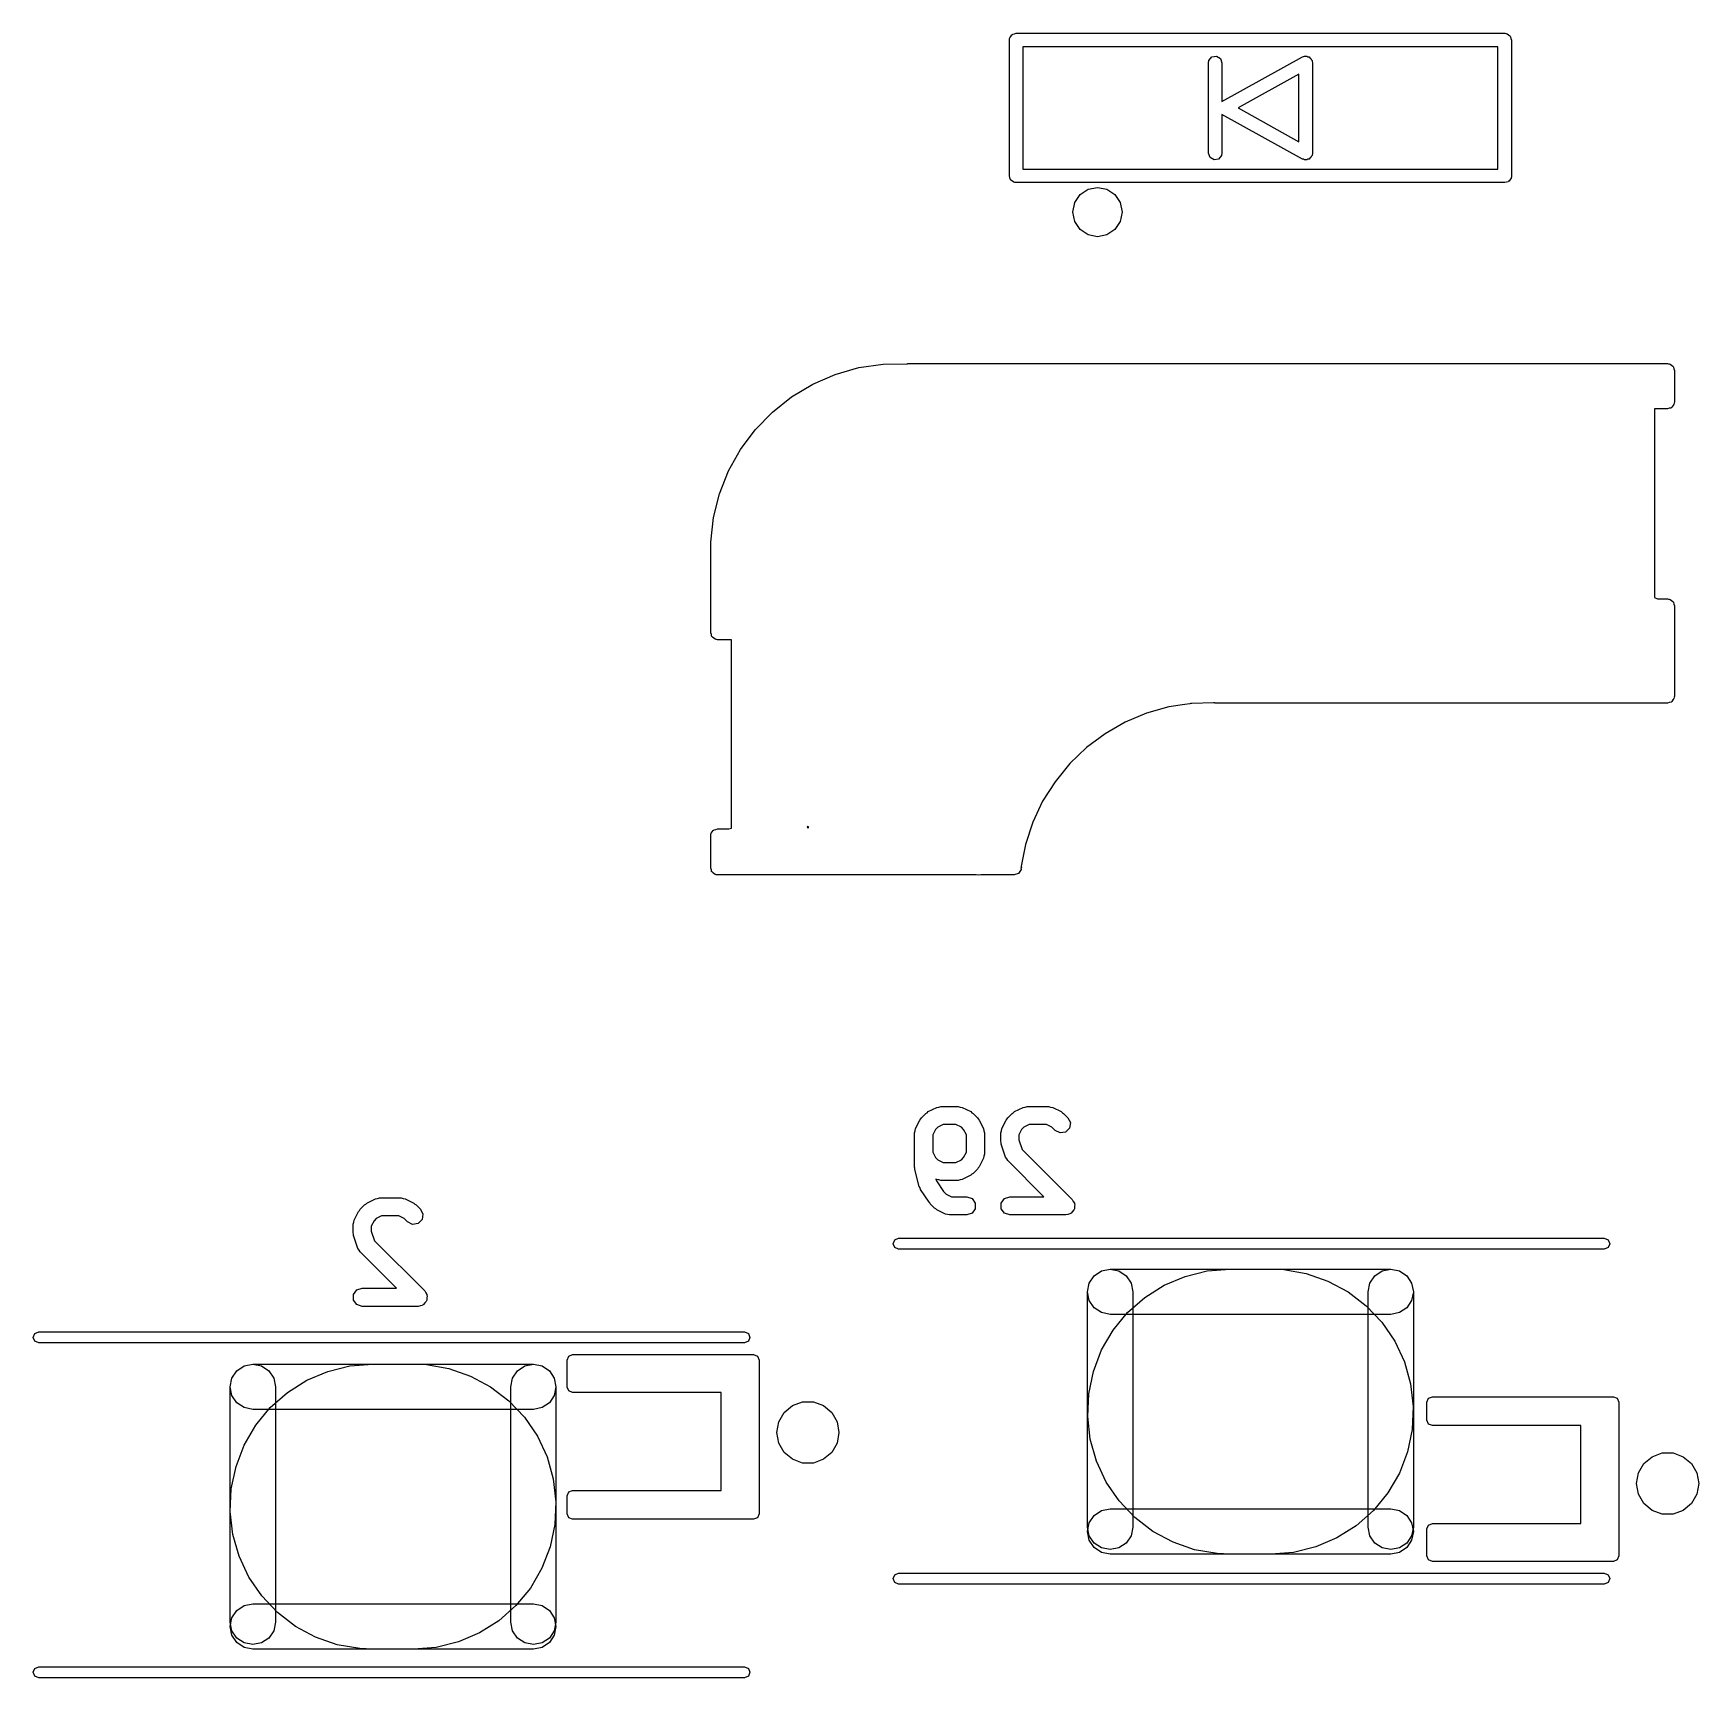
# Model space of a CAD drawing. Extents: x 62 to 223, y -188 to -37.
# Drawn here: x 123.55 to 141.95, y -113.81 to -95.64 of the extents above; entities that cross this region are included whole.
import ezdxf

# ---------------------------------------------------------------- set-up
doc = ezdxf.new("R2010")
doc.units = 0
doc.layers.add('BLACK', color=7, linetype='CONTINUOUS')

msp = doc.modelspace()

# ---------------------------------------------------------------- linework, layer by layer
at = {"layer": 'BLACK', "linetype": 'CONTINUOUS'}
for p, q in [((134.338, -95.7038), (134.34, -95.694)), ((134.34, -95.694), (134.352, -95.6791)), ((134.352, -95.6791), (134.362, -95.6622)), ((134.362, -95.6622), (134.368, -95.6599)), ((134.368, -95.6599), (134.373, -95.6547)), ((134.373, -95.6547), (134.392, -95.6514)), ((134.392, -95.6514), (134.41, -95.6447)), ((134.41, -95.6447), (139.81, -95.6447)), ((139.81, -95.6447), (139.82, -95.6464)), ((139.82, -95.6464), (139.823, -95.6458)), ((139.823, -95.6458), (139.826, -95.6475)), ((139.826, -95.6475), (139.836, -95.6492)), ((139.836, -95.6492), (139.851, -95.6617)), ((139.851, -95.6617), (139.867, -95.6715)), ((139.867, -95.6715), (139.87, -95.6778)), ((139.87, -95.6778), (139.875, -95.6822)), ((139.875, -95.6822), (139.878, -95.7014)), ((134.335, -95.7197), (134.337, -95.71)), ((134.335, -97.2197), (134.335, -95.7197)), ((134.336, -95.7067), (134.338, -95.7038)), ((134.337, -95.71), (134.336, -95.7067)), ((134.485, -95.7947), (134.485, -97.1447)), ((139.735, -95.7947), (134.485, -95.7947)), ((139.735, -97.1447), (139.735, -95.7947)), ((139.878, -95.7014), (139.885, -95.7197)), ((139.885, -95.7197), (139.885, -97.2197)), ((136.535, -95.9697), (136.54, -95.944)), ((136.535, -96.9697), (136.535, -95.9697)), ((136.54, -95.944), (136.572, -95.9047)), ((136.572, -95.9047), (136.623, -95.8958)), ((136.623, -95.8958), (136.667, -95.9215)), ((136.667, -95.9215), (136.685, -95.9697)), ((136.685, -96.3978), (137.574, -95.9041)), ((136.685, -95.9697), (136.685, -96.3978)), ((137.574, -95.9041), (137.598, -95.8956)), ((137.598, -95.8956), (137.611, -95.898)), ((137.611, -95.898), (137.623, -95.8958)), ((137.623, -95.8958), (137.635, -95.9028)), ((137.635, -95.9028), (137.649, -95.9054)), ((137.649, -95.9054), (137.657, -95.9152)), ((137.657, -95.9152), (137.667, -95.9215)), ((137.667, -95.9215), (137.672, -95.9345)), ((137.672, -95.9345), (137.681, -95.9452)), ((137.681, -95.9452), (137.681, -95.9578)), ((137.681, -95.9578), (137.685, -95.9697)), ((137.685, -95.9697), (137.685, -96.9697)), ((137.535, -96.0972), (136.864, -96.4697)), ((137.535, -96.8422), (137.535, -96.0972)), ((137.574, -97.0353), (136.685, -96.5416)), ((136.685, -96.5416), (136.685, -96.9697)), ((136.864, -96.4697), (137.535, -96.8422)), ((136.553, -97.0179), (136.535, -96.9697)), ((136.685, -96.9697), (136.68, -96.9954)), ((137.685, -96.9697), (137.68, -96.9954)), ((134.485, -97.1447), (139.735, -97.1447)), ((136.597, -97.0436), (136.553, -97.0179)), ((136.648, -97.0347), (136.597, -97.0436)), ((136.68, -96.9954), (136.648, -97.0347)), ((137.586, -97.0372), (137.574, -97.0353)), ((137.597, -97.0436), (137.586, -97.0372)), ((137.611, -97.0412), (137.597, -97.0436)), ((137.624, -97.0433), (137.611, -97.0412)), ((137.635, -97.0368), (137.624, -97.0433)), ((137.648, -97.0347), (137.635, -97.0368)), ((137.656, -97.0241), (137.648, -97.0347)), ((137.668, -97.017), (137.656, -97.0241)), ((137.672, -97.005), (137.668, -97.017)), ((137.68, -96.9954), (137.672, -97.005)), ((134.342, -97.238), (134.335, -97.2197)), ((134.345, -97.2572), (134.342, -97.238)), ((134.35, -97.2615), (134.345, -97.2572)), ((134.353, -97.2679), (134.35, -97.2615)), ((134.369, -97.2777), (134.353, -97.2679)), ((134.384, -97.2902), (134.369, -97.2777)), ((134.394, -97.2919), (134.384, -97.2902)), ((134.397, -97.2936), (134.394, -97.2919)), ((134.4, -97.293), (134.397, -97.2936)), ((134.41, -97.2947), (134.4, -97.293)), ((139.81, -97.2947), (134.41, -97.2947)), ((135.206, -97.3683), (135.31, -97.3476)), ((135.31, -97.3476), (135.414, -97.3683)), ((139.828, -97.288), (139.81, -97.2947)), ((139.847, -97.2847), (139.828, -97.288)), ((139.852, -97.2795), (139.847, -97.2847)), ((139.858, -97.2772), (139.852, -97.2795)), ((139.868, -97.2603), (139.858, -97.2772)), ((139.88, -97.2454), (139.868, -97.2603)), ((139.882, -97.2356), (139.88, -97.2454)), ((139.884, -97.2327), (139.882, -97.2356)), ((139.885, -97.2197), (139.883, -97.2294)), ((139.883, -97.2294), (139.884, -97.2327)), ((135.038, -97.6197), (135.059, -97.5156)), ((135.059, -97.5156), (135.118, -97.4273)), ((135.118, -97.4273), (135.206, -97.3683)), ((135.414, -97.3683), (135.502, -97.4273)), ((135.502, -97.4273), (135.561, -97.5156)), ((135.561, -97.5156), (135.582, -97.6197)), ((135.059, -97.7238), (135.038, -97.6197)), ((135.118, -97.8121), (135.059, -97.7238)), ((135.561, -97.7238), (135.502, -97.8121)), ((135.582, -97.6197), (135.561, -97.7238)), ((135.206, -97.8711), (135.118, -97.8121)), ((135.31, -97.8918), (135.206, -97.8711)), ((135.414, -97.8711), (135.31, -97.8918)), ((135.502, -97.8121), (135.414, -97.8711)), ((132.412, -99.4133), (132.673, -99.3389)), ((132.673, -99.3389), (132.942, -99.2993)), ((132.942, -99.2993), (133.21, -99.2952)), ((133.21, -99.2952), (133.21, -99.295)), ((133.21, -99.295), (141.61, -99.295)), ((141.61, -99.295), (141.62, -99.2967)), ((141.62, -99.2967), (141.623, -99.2961)), ((141.623, -99.2961), (141.626, -99.2978)), ((141.626, -99.2978), (141.636, -99.2995)), ((141.636, -99.2995), (141.651, -99.312)), ((141.651, -99.312), (141.667, -99.3218)), ((141.667, -99.3218), (141.67, -99.3281)), ((141.67, -99.3281), (141.675, -99.3325)), ((141.675, -99.3325), (141.678, -99.3517)), ((141.678, -99.3517), (141.685, -99.37)), ((141.685, -99.37), (141.685, -99.72)), ((131.929, -99.6607), (132.162, -99.5212)), ((132.162, -99.5212), (132.412, -99.4133)), ((131.716, -99.8295), (131.929, -99.6607)), ((141.68, -99.7457), (141.668, -99.7606)), ((141.682, -99.7359), (141.68, -99.7457)), ((141.684, -99.733), (141.682, -99.7359)), ((141.685, -99.72), (141.683, -99.7297)), ((141.683, -99.7297), (141.684, -99.733)), ((131.527, -100.025), (131.716, -99.8295)), ((141.61, -99.795), (141.465, -99.795)), ((141.465, -99.795), (141.465, -101.88)), ((141.628, -99.7883), (141.61, -99.795)), ((141.647, -99.785), (141.628, -99.7883)), ((141.652, -99.7798), (141.647, -99.785)), ((141.658, -99.7775), (141.652, -99.7798)), ((141.668, -99.7606), (141.658, -99.7775)), ((131.365, -100.243), (131.527, -100.025)), ((131.233, -100.48), (131.365, -100.243)), ((131.133, -100.733), (131.233, -100.48)), ((131.066, -100.996), (131.133, -100.733)), ((131.035, -101.266), (131.066, -100.996)), ((131.035, -101.268), (131.035, -101.266)), ((131.035, -101.27), (131.035, -101.268)), ((131.035, -102.27), (131.035, -101.27)), ((141.465, -101.88), (141.496, -101.895)), ((141.496, -101.895), (141.61, -101.895)), ((141.61, -101.895), (141.62, -101.897)), ((141.62, -101.897), (141.623, -101.896)), ((141.623, -101.896), (141.626, -101.898)), ((141.626, -101.898), (141.636, -101.9)), ((141.636, -101.9), (141.651, -101.912)), ((141.651, -101.912), (141.667, -101.922)), ((141.667, -101.922), (141.67, -101.928)), ((141.67, -101.928), (141.675, -101.932)), ((141.675, -101.932), (141.678, -101.952)), ((141.678, -101.952), (141.685, -101.97)), ((141.685, -101.97), (141.685, -102.97)), ((131.042, -102.288), (131.035, -102.27)), ((131.045, -102.307), (131.042, -102.288)), ((131.05, -102.312), (131.045, -102.307)), ((131.053, -102.318), (131.05, -102.312)), ((131.069, -102.328), (131.053, -102.318)), ((131.084, -102.34), (131.069, -102.328)), ((131.094, -102.342), (131.084, -102.34)), ((131.097, -102.344), (131.094, -102.342)), ((131.1, -102.343), (131.097, -102.344)), ((131.11, -102.345), (131.1, -102.343)), ((131.265, -102.345), (131.11, -102.345)), ((131.265, -104.429), (131.265, -102.345)), ((136.273, -103.061), (136.098, -103.088)), ((136.33, -103.055), (136.273, -103.061)), ((136.342, -103.05), (136.33, -103.055)), ((136.352, -103.049), (136.342, -103.05)), ((136.59, -103.042), (136.352, -103.049)), ((136.606, -103.044), (136.59, -103.042)), ((136.608, -103.045), (136.606, -103.044)), ((136.609, -103.045), (136.608, -103.045)), ((136.61, -103.045), (136.609, -103.045)), ((141.61, -103.045), (136.61, -103.045)), ((141.628, -103.038), (141.61, -103.045)), ((141.647, -103.035), (141.628, -103.038)), ((141.652, -103.03), (141.647, -103.035)), ((141.658, -103.027), (141.652, -103.03)), ((141.668, -103.011), (141.658, -103.027)), ((141.68, -102.996), (141.668, -103.011)), ((141.682, -102.986), (141.68, -102.996)), ((141.684, -102.983), (141.682, -102.986)), ((141.685, -102.97), (141.683, -102.98)), ((141.683, -102.98), (141.684, -102.983)), ((135.851, -103.158), (135.615, -103.257)), ((136.098, -103.088), (135.851, -103.158)), ((135.393, -103.385), (135.187, -103.538)), ((135.615, -103.257), (135.393, -103.385)), ((135.187, -103.538), (135.002, -103.715)), ((135.002, -103.715), (134.84, -103.914)), ((134.84, -103.914), (134.703, -104.131)), ((134.703, -104.131), (134.594, -104.363)), ((131.035, -104.51), (131.037, -104.5)), ((131.035, -104.87), (131.035, -104.51)), ((131.036, -104.497), (131.038, -104.494)), ((131.037, -104.5), (131.036, -104.497)), ((131.038, -104.494), (131.04, -104.484)), ((131.04, -104.484), (131.052, -104.469)), ((131.052, -104.469), (131.062, -104.453)), ((131.062, -104.453), (131.068, -104.45)), ((131.068, -104.45), (131.072, -104.445)), ((131.072, -104.445), (131.092, -104.442)), ((131.092, -104.442), (131.11, -104.435)), ((131.11, -104.435), (131.235, -104.435)), ((131.235, -104.435), (131.265, -104.429)), ((132.103, -104.411), (132.102, -104.42)), ((132.102, -104.42), (132.12, -104.42)), ((132.12, -104.42), (132.103, -104.411)), ((134.594, -104.363), (134.514, -104.607)), ((134.514, -104.607), (134.466, -104.848)), ((131.042, -104.888), (131.035, -104.87)), ((131.045, -104.907), (131.042, -104.888)), ((134.464, -104.883), (134.438, -104.927)), ((134.468, -104.859), (134.462, -104.871)), ((134.462, -104.871), (134.464, -104.883)), ((134.466, -104.848), (134.468, -104.859)), ((131.05, -104.912), (131.045, -104.907)), ((131.053, -104.918), (131.05, -104.912)), ((131.069, -104.928), (131.053, -104.918)), ((131.084, -104.94), (131.069, -104.928)), ((131.094, -104.942), (131.084, -104.94)), ((131.097, -104.944), (131.094, -104.942)), ((131.1, -104.943), (131.097, -104.944)), ((131.11, -104.945), (131.1, -104.943)), ((133.97, -104.945), (131.11, -104.945)), ((133.994, -104.949), (133.97, -104.945)), ((134.019, -104.945), (133.994, -104.949)), ((134.39, -104.945), (134.019, -104.945)), ((134.438, -104.927), (134.39, -104.945)), ((133.299, -107.748), (133.346, -107.653)), ((133.346, -107.653), (133.358, -107.641)), ((133.358, -107.641), (133.365, -107.627)), ((133.365, -107.627), (133.413, -107.579)), ((133.413, -107.579), (133.427, -107.572)), ((133.427, -107.572), (133.439, -107.56)), ((133.439, -107.56), (133.534, -107.513)), ((133.534, -107.513), (133.557, -107.509)), ((133.557, -107.509), (133.579, -107.502)), ((133.579, -107.502), (133.769, -107.502)), ((133.769, -107.502), (133.791, -107.509)), ((133.791, -107.509), (133.814, -107.513)), ((133.814, -107.513), (133.909, -107.56)), ((133.909, -107.56), (133.921, -107.572)), ((133.921, -107.572), (133.935, -107.579)), ((133.935, -107.579), (133.983, -107.627)), ((133.983, -107.627), (133.99, -107.641)), ((133.99, -107.641), (134.001, -107.653)), ((134.001, -107.653), (134.049, -107.748)), ((134.251, -107.748), (134.299, -107.653)), ((134.299, -107.653), (134.31, -107.641)), ((134.31, -107.641), (134.317, -107.627)), ((134.317, -107.627), (134.365, -107.579)), ((134.365, -107.579), (134.379, -107.572)), ((134.379, -107.572), (134.391, -107.56)), ((134.391, -107.56), (134.486, -107.513)), ((134.486, -107.513), (134.509, -107.509)), ((134.509, -107.509), (134.531, -107.502)), ((134.531, -107.502), (134.769, -107.502)), ((134.769, -107.502), (134.791, -107.509)), ((134.791, -107.509), (134.814, -107.513)), ((134.814, -107.513), (134.909, -107.56)), ((134.909, -107.56), (134.921, -107.572)), ((134.921, -107.572), (134.935, -107.579)), ((134.935, -107.579), (134.983, -107.627)), ((134.983, -107.627), (135.011, -107.682)), ((133.288, -107.793), (133.295, -107.771)), ((133.288, -108.174), (133.288, -107.793)), ((133.295, -107.771), (133.299, -107.748)), ((133.518, -107.757), (133.488, -107.816)), ((133.488, -107.816), (133.488, -108.007)), ((133.543, -107.732), (133.518, -107.757)), ((133.602, -107.702), (133.543, -107.732)), ((133.745, -107.702), (133.602, -107.702)), ((133.805, -107.732), (133.745, -107.702)), ((133.83, -107.757), (133.805, -107.732)), ((133.86, -107.816), (133.83, -107.757)), ((133.86, -108.007), (133.86, -107.816)), ((134.049, -107.748), (134.052, -107.771)), ((134.052, -107.771), (134.06, -107.793)), ((134.06, -107.793), (134.06, -108.031)), ((134.24, -107.793), (134.248, -107.771)), ((134.24, -107.888), (134.24, -107.793)), ((134.248, -107.771), (134.251, -107.748)), ((134.47, -107.757), (134.44, -107.816)), ((134.44, -107.816), (134.44, -107.872)), ((134.495, -107.732), (134.47, -107.757)), ((134.555, -107.702), (134.495, -107.732)), ((134.745, -107.702), (134.555, -107.702)), ((134.805, -107.732), (134.745, -107.702)), ((134.841, -107.768), (134.805, -107.732)), ((134.896, -107.796), (134.841, -107.768)), ((134.957, -107.786), (134.896, -107.796)), ((135.001, -107.743), (134.957, -107.786)), ((135.011, -107.682), (135.001, -107.743)), ((133.488, -108.007), (133.518, -108.067)), ((133.83, -108.067), (133.86, -108.007)), ((134.06, -108.031), (134.052, -108.053)), ((134.245, -107.903), (134.24, -107.888)), ((134.246, -107.919), (134.245, -107.903)), ((134.293, -108.062), (134.246, -107.919)), ((134.44, -107.872), (134.476, -107.977)), ((134.476, -107.977), (135.03, -108.531)), ((133.292, -108.185), (133.288, -108.174)), ((133.291, -108.198), (133.292, -108.185)), ((133.339, -108.388), (133.291, -108.198)), ((133.518, -108.067), (133.543, -108.091)), ((133.543, -108.091), (133.602, -108.121)), ((133.602, -108.121), (133.745, -108.121)), ((133.745, -108.121), (133.805, -108.091)), ((133.805, -108.091), (133.83, -108.067)), ((133.983, -108.197), (133.935, -108.244)), ((133.99, -108.182), (133.983, -108.197)), ((134.001, -108.171), (133.99, -108.182)), ((134.049, -108.075), (134.001, -108.171)), ((134.052, -108.053), (134.049, -108.075)), ((134.307, -108.081), (134.293, -108.062)), ((134.317, -108.101), (134.307, -108.081)), ((134.718, -108.502), (134.317, -108.101)), ((133.348, -108.403), (133.339, -108.388)), ((133.534, -108.311), (133.524, -108.306)), ((133.524, -108.306), (133.529, -108.323)), ((133.529, -108.323), (133.609, -108.443)), ((133.557, -108.314), (133.534, -108.311)), ((133.579, -108.321), (133.557, -108.314)), ((133.769, -108.321), (133.579, -108.321)), ((133.791, -108.314), (133.769, -108.321)), ((133.814, -108.311), (133.791, -108.314)), ((133.909, -108.263), (133.814, -108.311)), ((133.921, -108.252), (133.909, -108.263)), ((133.935, -108.244), (133.921, -108.252)), ((127.209, -108.589), (127.223, -108.582)), ((127.223, -108.582), (127.235, -108.57)), ((127.235, -108.57), (127.33, -108.523)), ((127.33, -108.523), (127.353, -108.519)), ((127.353, -108.519), (127.375, -108.512)), ((127.375, -108.512), (127.613, -108.512)), ((127.613, -108.512), (127.635, -108.519)), ((127.635, -108.519), (127.658, -108.523)), ((127.658, -108.523), (127.753, -108.57)), ((127.753, -108.57), (127.764, -108.582)), ((127.764, -108.582), (127.779, -108.589)), ((133.353, -108.419), (133.348, -108.403)), ((133.448, -108.562), (133.353, -108.419)), ((133.456, -108.569), (133.448, -108.562)), ((133.46, -108.578), (133.456, -108.569)), ((133.508, -108.625), (133.46, -108.578)), ((133.609, -108.443), (133.638, -108.472)), ((133.638, -108.472), (133.697, -108.502)), ((133.697, -108.502), (133.864, -108.502)), ((133.864, -108.502), (133.923, -108.521)), ((133.923, -108.521), (133.959, -108.571)), ((133.959, -108.571), (133.959, -108.633)), ((134.245, -108.571), (134.282, -108.521)), ((134.245, -108.633), (134.245, -108.571)), ((134.282, -108.521), (134.34, -108.502)), ((134.34, -108.502), (134.718, -108.502)), ((135.03, -108.531), (135.041, -108.552)), ((135.041, -108.552), (135.055, -108.571)), ((135.055, -108.571), (135.055, -108.579)), ((135.055, -108.579), (135.058, -108.586)), ((127.091, -108.781), (127.095, -108.758)), ((127.095, -108.758), (127.142, -108.663)), ((127.142, -108.663), (127.154, -108.651)), ((127.154, -108.651), (127.161, -108.637)), ((127.161, -108.637), (127.209, -108.589)), ((127.314, -108.767), (127.284, -108.826)), ((127.339, -108.742), (127.314, -108.767)), ((127.398, -108.712), (127.339, -108.742)), ((127.589, -108.712), (127.398, -108.712)), ((127.649, -108.742), (127.589, -108.712)), ((127.685, -108.778), (127.649, -108.742)), ((127.779, -108.589), (127.826, -108.637)), ((127.845, -108.753), (127.801, -108.796)), ((127.826, -108.637), (127.854, -108.692)), ((127.854, -108.692), (127.845, -108.753)), ((133.522, -108.633), (133.508, -108.625)), ((133.534, -108.644), (133.522, -108.633)), ((133.629, -108.692), (133.534, -108.644)), ((133.652, -108.695), (133.629, -108.692)), ((133.674, -108.702), (133.652, -108.695)), ((133.864, -108.702), (133.674, -108.702)), ((133.923, -108.683), (133.864, -108.702)), ((133.959, -108.633), (133.923, -108.683)), ((134.282, -108.683), (134.245, -108.633)), ((134.34, -108.702), (134.282, -108.683)), ((134.96, -108.702), (134.34, -108.702)), ((134.982, -108.695), (134.96, -108.702)), ((135.005, -108.691), (134.982, -108.695)), ((135.011, -108.685), (135.005, -108.691)), ((135.018, -108.683), (135.011, -108.685)), ((135.032, -108.664), (135.018, -108.683)), ((135.049, -108.647), (135.032, -108.664)), ((135.05, -108.64), (135.049, -108.647)), ((135.055, -108.633), (135.05, -108.64)), ((135.058, -108.586), (135.055, -108.61)), ((135.055, -108.61), (135.055, -108.633)), ((127.084, -108.803), (127.091, -108.781)), ((127.084, -108.898), (127.084, -108.803)), ((127.089, -108.913), (127.084, -108.898)), ((127.089, -108.929), (127.089, -108.913)), ((127.137, -109.072), (127.089, -108.929)), ((127.284, -108.826), (127.284, -108.882)), ((127.284, -108.882), (127.319, -108.987)), ((127.74, -108.806), (127.685, -108.778)), ((127.801, -108.796), (127.74, -108.806)), ((127.151, -109.091), (127.137, -109.072)), ((127.161, -109.111), (127.151, -109.091)), ((127.562, -109.512), (127.161, -109.111)), ((127.319, -108.987), (127.874, -109.541)), ((133.05, -109.02), (133.068, -108.978)), ((133.068, -109.062), (133.05, -109.02)), ((133.068, -108.978), (133.11, -108.96)), ((133.11, -109.08), (133.068, -109.062)), ((133.11, -108.96), (140.91, -108.96)), ((140.91, -109.08), (133.11, -109.08)), ((140.91, -108.96), (140.952, -108.978)), ((140.952, -109.062), (140.91, -109.08)), ((140.952, -108.978), (140.97, -109.02)), ((140.97, -109.02), (140.952, -109.062)), ((135.273, -109.373), (135.354, -109.319)), ((135.273, -109.373), (135.354, -109.319)), ((135.273, -109.373), (135.354, -109.319)), ((135.273, -109.373), (135.354, -109.319)), ((135.354, -109.319), (135.45, -109.3)), ((135.354, -109.319), (135.45, -109.3)), ((135.354, -109.319), (135.45, -109.3)), ((135.354, -109.319), (135.45, -109.3)), ((135.45, -109.3), (138.55, -109.3)), ((135.45, -109.3), (135.546, -109.319)), ((135.45, -109.3), (138.55, -109.3)), ((135.45, -109.3), (135.546, -109.319)), ((135.546, -109.319), (135.627, -109.373)), ((135.546, -109.319), (135.627, -109.373)), ((136.523, -109.32), (136.775, -109.3)), ((136.523, -109.32), (136.775, -109.3)), ((136.523, -109.32), (136.775, -109.3)), ((136.523, -109.32), (136.775, -109.3)), ((136.775, -109.3), (137.225, -109.3)), ((136.775, -109.3), (137.225, -109.3)), ((136.775, -109.3), (137.225, -109.3)), ((136.775, -109.3), (137.225, -109.3)), ((137.225, -109.3), (137.368, -109.306)), ((137.225, -109.3), (137.368, -109.306)), ((137.225, -109.3), (137.368, -109.306)), ((137.225, -109.3), (137.368, -109.306)), ((137.368, -109.306), (137.617, -109.349)), ((137.368, -109.306), (137.617, -109.349)), ((137.368, -109.306), (137.617, -109.349)), ((137.368, -109.306), (137.617, -109.349)), ((138.373, -109.373), (138.454, -109.319)), ((138.373, -109.373), (138.454, -109.319)), ((138.454, -109.319), (138.55, -109.3)), ((138.454, -109.319), (138.55, -109.3)), ((138.55, -109.3), (138.646, -109.319)), ((138.55, -109.3), (138.646, -109.319)), ((138.55, -109.3), (138.646, -109.319)), ((138.55, -109.3), (138.646, -109.319)), ((138.646, -109.319), (138.727, -109.373)), ((138.646, -109.319), (138.727, -109.373)), ((138.646, -109.319), (138.727, -109.373)), ((138.646, -109.319), (138.727, -109.373)), ((135.2, -109.55), (135.219, -109.454)), ((135.2, -109.55), (135.219, -109.454)), ((135.2, -109.55), (135.219, -109.454)), ((135.2, -109.55), (135.219, -109.454)), ((135.219, -109.454), (135.273, -109.373)), ((135.219, -109.454), (135.273, -109.373)), ((135.219, -109.454), (135.273, -109.373)), ((135.219, -109.454), (135.273, -109.373)), ((135.627, -109.373), (135.681, -109.454)), ((135.627, -109.373), (135.681, -109.454)), ((135.681, -109.454), (135.7, -109.55)), ((135.681, -109.454), (135.7, -109.55)), ((135.832, -109.614), (136.045, -109.479)), ((135.832, -109.614), (136.045, -109.479)), ((135.832, -109.614), (136.045, -109.479)), ((135.832, -109.614), (136.045, -109.479)), ((136.045, -109.479), (136.278, -109.381)), ((136.045, -109.479), (136.278, -109.381)), ((136.045, -109.479), (136.278, -109.381)), ((136.045, -109.479), (136.278, -109.381)), ((136.278, -109.381), (136.523, -109.32)), ((136.278, -109.381), (136.523, -109.32)), ((136.278, -109.381), (136.523, -109.32)), ((136.278, -109.381), (136.523, -109.32)), ((137.617, -109.349), (137.856, -109.432)), ((137.617, -109.349), (137.856, -109.432)), ((137.617, -109.349), (137.856, -109.432)), ((137.617, -109.349), (137.856, -109.432)), ((137.856, -109.432), (138.078, -109.551)), ((137.856, -109.432), (138.078, -109.551)), ((137.856, -109.432), (138.078, -109.551)), ((137.856, -109.432), (138.078, -109.551)), ((138.3, -109.55), (138.319, -109.454)), ((138.3, -109.55), (138.319, -109.454)), ((138.319, -109.454), (138.373, -109.373)), ((138.319, -109.454), (138.373, -109.373)), ((138.727, -109.373), (138.781, -109.454)), ((138.727, -109.373), (138.781, -109.454)), ((138.727, -109.373), (138.781, -109.454)), ((138.727, -109.373), (138.781, -109.454)), ((138.781, -109.454), (138.8, -109.55)), ((138.781, -109.454), (138.8, -109.55)), ((138.781, -109.454), (138.8, -109.55)), ((138.781, -109.454), (138.8, -109.55)), ((127.089, -109.581), (127.126, -109.531)), ((127.089, -109.643), (127.089, -109.581)), ((127.126, -109.693), (127.089, -109.643)), ((127.126, -109.531), (127.184, -109.512)), ((127.184, -109.512), (127.562, -109.512)), ((127.876, -109.674), (127.862, -109.693)), ((127.874, -109.541), (127.885, -109.562)), ((127.892, -109.657), (127.876, -109.674)), ((127.885, -109.562), (127.898, -109.581)), ((127.894, -109.65), (127.892, -109.657)), ((127.898, -109.643), (127.894, -109.65)), ((127.898, -109.581), (127.898, -109.589)), ((127.898, -109.589), (127.902, -109.596)), ((127.902, -109.596), (127.898, -109.62)), ((127.898, -109.62), (127.898, -109.643)), ((135.219, -109.646), (135.2, -109.55)), ((135.2, -112.15), (135.2, -109.55)), ((135.219, -109.646), (135.2, -109.55)), ((135.2, -112.15), (135.2, -109.55)), ((135.273, -109.727), (135.219, -109.646)), ((135.273, -109.727), (135.219, -109.646)), ((135.642, -109.781), (135.832, -109.614)), ((135.642, -109.781), (135.832, -109.614)), ((135.642, -109.781), (135.832, -109.614)), ((135.642, -109.781), (135.832, -109.614)), ((135.7, -109.55), (135.7, -112.15)), ((135.7, -109.55), (135.7, -112.15)), ((138.078, -109.551), (138.279, -109.705)), ((138.078, -109.551), (138.279, -109.705)), ((138.078, -109.551), (138.279, -109.705)), ((138.078, -109.551), (138.279, -109.705)), ((138.3, -112.15), (138.3, -109.55)), ((138.3, -112.15), (138.3, -109.55)), ((138.781, -109.646), (138.727, -109.727)), ((138.781, -109.646), (138.727, -109.727)), ((138.8, -109.55), (138.781, -109.646)), ((138.8, -109.55), (138.781, -109.646)), ((138.8, -109.55), (138.8, -112.15)), ((138.8, -109.55), (138.8, -112.15)), ((127.184, -109.712), (127.126, -109.693)), ((127.803, -109.712), (127.184, -109.712)), ((127.826, -109.705), (127.803, -109.712)), ((127.849, -109.701), (127.826, -109.705)), ((127.854, -109.695), (127.849, -109.701)), ((127.862, -109.693), (127.854, -109.695)), ((135.354, -109.781), (135.273, -109.727)), ((135.354, -109.781), (135.273, -109.727)), ((135.45, -109.8), (135.354, -109.781)), ((135.45, -109.8), (135.354, -109.781)), ((138.55, -109.8), (135.45, -109.8)), ((138.55, -109.8), (135.45, -109.8)), ((135.482, -109.976), (135.642, -109.781)), ((135.482, -109.976), (135.642, -109.781)), ((135.482, -109.976), (135.642, -109.781)), ((135.482, -109.976), (135.642, -109.781)), ((138.279, -109.705), (138.452, -109.888)), ((138.279, -109.705), (138.452, -109.888)), ((138.279, -109.705), (138.452, -109.888)), ((138.279, -109.705), (138.452, -109.888)), ((138.646, -109.781), (138.55, -109.8)), ((138.646, -109.781), (138.55, -109.8)), ((138.727, -109.727), (138.646, -109.781)), ((138.727, -109.727), (138.646, -109.781)), ((123.549, -110.055), (123.567, -110.013)), ((123.567, -110.097), (123.549, -110.055)), ((123.567, -110.013), (123.609, -109.995)), ((123.609, -109.995), (131.409, -109.995)), ((131.409, -109.995), (131.451, -110.013)), ((131.451, -110.013), (131.469, -110.055)), ((131.469, -110.055), (131.451, -110.097)), ((135.355, -110.194), (135.482, -109.976)), ((135.355, -110.194), (135.482, -109.976)), ((135.355, -110.194), (135.482, -109.976)), ((135.355, -110.194), (135.482, -109.976)), ((138.452, -109.888), (138.594, -110.097)), ((138.452, -109.888), (138.594, -110.097)), ((138.452, -109.888), (138.594, -110.097)), ((138.452, -109.888), (138.594, -110.097)), ((123.609, -110.115), (123.567, -110.097)), ((131.409, -110.115), (123.609, -110.115)), ((131.451, -110.097), (131.409, -110.115)), ((135.264, -110.43), (135.355, -110.194)), ((135.264, -110.43), (135.355, -110.194)), ((135.264, -110.43), (135.355, -110.194)), ((135.264, -110.43), (135.355, -110.194)), ((138.594, -110.097), (138.701, -110.326)), ((138.594, -110.097), (138.701, -110.326)), ((138.594, -110.097), (138.701, -110.326)), ((138.594, -110.097), (138.701, -110.326)), ((125.744, -110.504), (125.798, -110.423)), ((125.744, -110.504), (125.798, -110.423)), ((125.744, -110.504), (125.798, -110.423)), ((125.744, -110.504), (125.798, -110.423)), ((125.798, -110.423), (125.879, -110.369)), ((125.798, -110.423), (125.879, -110.369)), ((125.798, -110.423), (125.879, -110.369)), ((125.798, -110.423), (125.879, -110.369)), ((125.879, -110.369), (125.975, -110.35)), ((125.879, -110.369), (125.975, -110.35)), ((125.879, -110.369), (125.975, -110.35)), ((125.879, -110.369), (125.975, -110.35)), ((125.975, -110.35), (129.075, -110.35)), ((125.975, -110.35), (126.071, -110.369)), ((125.975, -110.35), (129.075, -110.35)), ((125.975, -110.35), (126.071, -110.369)), ((126.071, -110.369), (126.152, -110.423)), ((126.071, -110.369), (126.152, -110.423)), ((126.152, -110.423), (126.206, -110.504)), ((126.152, -110.423), (126.206, -110.504)), ((126.803, -110.431), (127.048, -110.37)), ((126.803, -110.431), (127.048, -110.37)), ((126.803, -110.431), (127.048, -110.37)), ((126.803, -110.431), (127.048, -110.37)), ((127.048, -110.37), (127.3, -110.35)), ((127.048, -110.37), (127.3, -110.35)), ((127.048, -110.37), (127.3, -110.35)), ((127.048, -110.37), (127.3, -110.35)), ((127.3, -110.35), (127.75, -110.35)), ((127.3, -110.35), (127.75, -110.35)), ((127.3, -110.35), (127.75, -110.35)), ((127.3, -110.35), (127.75, -110.35)), ((127.75, -110.35), (127.893, -110.356)), ((127.75, -110.35), (127.893, -110.356)), ((127.75, -110.35), (127.893, -110.356)), ((127.75, -110.35), (127.893, -110.356)), ((127.893, -110.356), (128.142, -110.399)), ((127.893, -110.356), (128.142, -110.399)), ((127.893, -110.356), (128.142, -110.399)), ((127.893, -110.356), (128.142, -110.399)), ((128.142, -110.399), (128.381, -110.482)), ((128.142, -110.399), (128.381, -110.482)), ((128.142, -110.399), (128.381, -110.482)), ((128.142, -110.399), (128.381, -110.482)), ((128.844, -110.504), (128.898, -110.423)), ((128.844, -110.504), (128.898, -110.423)), ((128.898, -110.423), (128.979, -110.369)), ((128.898, -110.423), (128.979, -110.369)), ((128.979, -110.369), (129.075, -110.35)), ((128.979, -110.369), (129.075, -110.35)), ((129.075, -110.35), (129.171, -110.369)), ((129.075, -110.35), (129.171, -110.369)), ((129.075, -110.35), (129.171, -110.369)), ((129.075, -110.35), (129.171, -110.369)), ((129.171, -110.369), (129.252, -110.423)), ((129.171, -110.369), (129.252, -110.423)), ((129.171, -110.369), (129.252, -110.423)), ((129.171, -110.369), (129.252, -110.423)), ((129.252, -110.423), (129.306, -110.504)), ((129.252, -110.423), (129.306, -110.504)), ((129.252, -110.423), (129.306, -110.504)), ((129.252, -110.423), (129.306, -110.504)), ((129.449, -110.305), (129.467, -110.263)), ((129.449, -110.605), (129.449, -110.305)), ((129.467, -110.263), (129.509, -110.245)), ((129.509, -110.245), (131.509, -110.245)), ((131.509, -110.245), (131.551, -110.263)), ((131.551, -110.263), (131.569, -110.305)), ((131.569, -110.305), (131.569, -112.005)), ((138.701, -110.326), (138.77, -110.569)), ((138.701, -110.326), (138.77, -110.569)), ((138.701, -110.326), (138.77, -110.569)), ((138.701, -110.326), (138.77, -110.569)), ((125.725, -110.6), (125.744, -110.504)), ((125.725, -110.6), (125.744, -110.504)), ((125.725, -110.6), (125.744, -110.504)), ((125.725, -110.6), (125.744, -110.504)), ((125.744, -110.696), (125.725, -110.6)), ((125.725, -113.2), (125.725, -110.6)), ((125.744, -110.696), (125.725, -110.6)), ((125.725, -113.2), (125.725, -110.6)), ((126.206, -110.504), (126.225, -110.6)), ((126.206, -110.504), (126.225, -110.6)), ((126.225, -110.6), (126.225, -113.2)), ((126.225, -110.6), (126.225, -113.2)), ((126.357, -110.664), (126.57, -110.529)), ((126.357, -110.664), (126.57, -110.529)), ((126.357, -110.664), (126.57, -110.529)), ((126.357, -110.664), (126.57, -110.529)), ((126.57, -110.529), (126.803, -110.431)), ((126.57, -110.529), (126.803, -110.431)), ((126.57, -110.529), (126.803, -110.431)), ((126.57, -110.529), (126.803, -110.431)), ((128.381, -110.482), (128.603, -110.601)), ((128.381, -110.482), (128.603, -110.601)), ((128.381, -110.482), (128.603, -110.601)), ((128.381, -110.482), (128.603, -110.601)), ((128.603, -110.601), (128.804, -110.755)), ((128.603, -110.601), (128.804, -110.755)), ((128.603, -110.601), (128.804, -110.755)), ((128.603, -110.601), (128.804, -110.755)), ((128.825, -110.6), (128.844, -110.504)), ((128.825, -110.6), (128.844, -110.504)), ((128.825, -113.2), (128.825, -110.6)), ((128.825, -113.2), (128.825, -110.6)), ((129.306, -110.504), (129.325, -110.6)), ((129.306, -110.504), (129.325, -110.6)), ((129.306, -110.504), (129.325, -110.6)), ((129.306, -110.504), (129.325, -110.6)), ((129.325, -110.6), (129.306, -110.696)), ((129.325, -110.6), (129.306, -110.696)), ((129.325, -110.6), (129.325, -113.2)), ((129.325, -110.6), (129.325, -113.2)), ((129.467, -110.647), (129.449, -110.605)), ((135.212, -110.678), (135.264, -110.43)), ((135.212, -110.678), (135.264, -110.43)), ((135.212, -110.678), (135.264, -110.43)), ((135.212, -110.678), (135.264, -110.43)), ((138.77, -110.569), (138.799, -110.82)), ((138.77, -110.569), (138.799, -110.82)), ((138.77, -110.569), (138.799, -110.82)), ((138.77, -110.569), (138.799, -110.82)), ((125.798, -110.777), (125.744, -110.696)), ((125.798, -110.777), (125.744, -110.696)), ((125.879, -110.831), (125.798, -110.777)), ((125.879, -110.831), (125.798, -110.777)), ((126.167, -110.831), (126.357, -110.664)), ((126.167, -110.831), (126.357, -110.664)), ((126.167, -110.831), (126.357, -110.664)), ((126.167, -110.831), (126.357, -110.664)), ((128.804, -110.755), (128.977, -110.938)), ((128.804, -110.755), (128.977, -110.938)), ((128.804, -110.755), (128.977, -110.938)), ((128.804, -110.755), (128.977, -110.938)), ((129.252, -110.777), (129.171, -110.831)), ((129.252, -110.777), (129.171, -110.831)), ((129.306, -110.696), (129.252, -110.777)), ((129.306, -110.696), (129.252, -110.777)), ((129.509, -110.665), (129.467, -110.647)), ((131.149, -110.665), (129.509, -110.665)), ((131.149, -111.745), (131.149, -110.665)), ((131.938, -110.808), (132.049, -110.767)), ((132.049, -110.767), (132.169, -110.767)), ((132.169, -110.767), (132.28, -110.808)), ((135.201, -110.93), (135.212, -110.678)), ((135.201, -110.93), (135.212, -110.678)), ((135.201, -110.93), (135.212, -110.678)), ((135.201, -110.93), (135.212, -110.678)), ((138.95, -110.77), (138.968, -110.728)), ((138.95, -110.97), (138.95, -110.77)), ((138.968, -110.728), (139.01, -110.71)), ((139.01, -110.71), (141.01, -110.71)), ((141.01, -110.71), (141.052, -110.728)), ((141.052, -110.728), (141.07, -110.77)), ((141.07, -110.77), (141.07, -112.47)), ((125.975, -110.85), (125.879, -110.831)), ((125.975, -110.85), (125.879, -110.831)), ((129.075, -110.85), (125.975, -110.85)), ((129.075, -110.85), (125.975, -110.85)), ((126.007, -111.026), (126.167, -110.831)), ((126.007, -111.026), (126.167, -110.831)), ((126.007, -111.026), (126.167, -110.831)), ((126.007, -111.026), (126.167, -110.831)), ((128.977, -110.938), (129.119, -111.147)), ((128.977, -110.938), (129.119, -111.147)), ((128.977, -110.938), (129.119, -111.147)), ((128.977, -110.938), (129.119, -111.147)), ((129.171, -110.831), (129.075, -110.85)), ((129.171, -110.831), (129.075, -110.85)), ((131.787, -110.988), (131.846, -110.885)), ((131.846, -110.885), (131.938, -110.808)), ((132.28, -110.808), (132.372, -110.885)), ((132.372, -110.885), (132.431, -110.988)), ((135.23, -111.181), (135.201, -110.93)), ((135.23, -111.181), (135.201, -110.93)), ((135.23, -111.181), (135.201, -110.93)), ((135.23, -111.181), (135.201, -110.93)), ((138.799, -110.82), (138.788, -111.072)), ((138.799, -110.82), (138.788, -111.072)), ((138.799, -110.82), (138.788, -111.072)), ((138.799, -110.82), (138.788, -111.072)), ((138.968, -111.012), (138.95, -110.97)), ((125.88, -111.244), (126.007, -111.026)), ((125.88, -111.244), (126.007, -111.026)), ((125.88, -111.244), (126.007, -111.026)), ((125.88, -111.244), (126.007, -111.026)), ((129.119, -111.147), (129.226, -111.376)), ((129.119, -111.147), (129.226, -111.376)), ((129.119, -111.147), (129.226, -111.376)), ((129.119, -111.147), (129.226, -111.376)), ((131.766, -111.105), (131.787, -110.988)), ((131.787, -111.222), (131.766, -111.105)), ((132.431, -110.988), (132.452, -111.105)), ((132.452, -111.105), (132.431, -111.222)), ((138.788, -111.072), (138.736, -111.32)), ((138.788, -111.072), (138.736, -111.32)), ((138.788, -111.072), (138.736, -111.32)), ((138.788, -111.072), (138.736, -111.32)), ((139.01, -111.03), (138.968, -111.012)), ((140.65, -111.03), (139.01, -111.03)), ((140.65, -112.11), (140.65, -111.03)), ((125.789, -111.48), (125.88, -111.244)), ((125.789, -111.48), (125.88, -111.244)), ((125.789, -111.48), (125.88, -111.244)), ((125.789, -111.48), (125.88, -111.244)), ((131.846, -111.325), (131.787, -111.222)), ((131.938, -111.402), (131.846, -111.325)), ((132.372, -111.325), (132.28, -111.402)), ((132.431, -111.222), (132.372, -111.325)), ((135.299, -111.424), (135.23, -111.181)), ((135.299, -111.424), (135.23, -111.181)), ((135.299, -111.424), (135.23, -111.181)), ((135.299, -111.424), (135.23, -111.181)), ((138.736, -111.32), (138.645, -111.556)), ((138.736, -111.32), (138.645, -111.556)), ((138.736, -111.32), (138.645, -111.556)), ((138.736, -111.32), (138.645, -111.556)), ((141.439, -111.373), (141.55, -111.332)), ((141.55, -111.332), (141.67, -111.332)), ((141.67, -111.332), (141.781, -111.373)), ((125.737, -111.728), (125.789, -111.48)), ((125.737, -111.728), (125.789, -111.48)), ((125.737, -111.728), (125.789, -111.48)), ((125.737, -111.728), (125.789, -111.48)), ((129.226, -111.376), (129.295, -111.619)), ((129.226, -111.376), (129.295, -111.619)), ((129.226, -111.376), (129.295, -111.619)), ((129.226, -111.376), (129.295, -111.619)), ((132.049, -111.443), (131.938, -111.402)), ((132.169, -111.443), (132.049, -111.443)), ((132.28, -111.402), (132.169, -111.443)), ((135.406, -111.653), (135.299, -111.424)), ((135.406, -111.653), (135.299, -111.424)), ((135.406, -111.653), (135.299, -111.424)), ((135.406, -111.653), (135.299, -111.424)), ((141.288, -111.553), (141.347, -111.45)), ((141.347, -111.45), (141.439, -111.373)), ((141.781, -111.373), (141.873, -111.45)), ((141.873, -111.45), (141.932, -111.553)), ((129.295, -111.619), (129.324, -111.87)), ((129.295, -111.619), (129.324, -111.87)), ((129.295, -111.619), (129.324, -111.87)), ((129.295, -111.619), (129.324, -111.87)), ((135.548, -111.862), (135.406, -111.653)), ((135.548, -111.862), (135.406, -111.653)), ((135.548, -111.862), (135.406, -111.653)), ((135.548, -111.862), (135.406, -111.653)), ((138.645, -111.556), (138.518, -111.774)), ((138.645, -111.556), (138.518, -111.774)), ((138.645, -111.556), (138.518, -111.774)), ((138.645, -111.556), (138.518, -111.774)), ((141.267, -111.67), (141.288, -111.553)), ((141.288, -111.787), (141.267, -111.67)), ((141.932, -111.553), (141.953, -111.67)), ((141.953, -111.67), (141.932, -111.787)), ((125.726, -111.98), (125.737, -111.728)), ((125.726, -111.98), (125.737, -111.728)), ((125.726, -111.98), (125.737, -111.728)), ((125.726, -111.98), (125.737, -111.728)), ((129.324, -111.87), (129.313, -112.122)), ((129.324, -111.87), (129.313, -112.122)), ((129.324, -111.87), (129.313, -112.122)), ((129.324, -111.87), (129.313, -112.122)), ((129.449, -111.805), (129.467, -111.763)), ((129.449, -112.005), (129.449, -111.805)), ((129.467, -111.763), (129.509, -111.745)), ((129.509, -111.745), (131.149, -111.745)), ((135.721, -112.045), (135.548, -111.862)), ((135.721, -112.045), (135.548, -111.862)), ((135.721, -112.045), (135.548, -111.862)), ((135.721, -112.045), (135.548, -111.862)), ((138.518, -111.774), (138.358, -111.969)), ((138.518, -111.774), (138.358, -111.969)), ((138.518, -111.774), (138.358, -111.969)), ((138.518, -111.774), (138.358, -111.969)), ((141.347, -111.89), (141.288, -111.787)), ((141.439, -111.967), (141.347, -111.89)), ((141.873, -111.89), (141.781, -111.967)), ((141.932, -111.787), (141.873, -111.89)), ((125.755, -112.231), (125.726, -111.98)), ((125.755, -112.231), (125.726, -111.98)), ((125.755, -112.231), (125.726, -111.98)), ((125.755, -112.231), (125.726, -111.98)), ((129.467, -112.047), (129.449, -112.005)), ((129.509, -112.065), (129.467, -112.047)), ((131.509, -112.065), (129.509, -112.065)), ((131.551, -112.047), (131.509, -112.065)), ((131.569, -112.005), (131.551, -112.047)), ((135.219, -112.104), (135.273, -112.023)), ((135.219, -112.104), (135.273, -112.023)), ((135.273, -112.023), (135.354, -111.969)), ((135.273, -112.023), (135.354, -111.969)), ((135.354, -111.969), (135.45, -111.95)), ((135.354, -111.969), (135.45, -111.95)), ((135.45, -111.95), (138.55, -111.95)), ((135.45, -111.95), (138.55, -111.95)), ((135.922, -112.199), (135.721, -112.045)), ((135.922, -112.199), (135.721, -112.045)), ((135.922, -112.199), (135.721, -112.045)), ((135.922, -112.199), (135.721, -112.045)), ((138.358, -111.969), (138.168, -112.136)), ((138.358, -111.969), (138.168, -112.136)), ((138.358, -111.969), (138.168, -112.136)), ((138.358, -111.969), (138.168, -112.136)), ((138.55, -111.95), (138.646, -111.969)), ((138.55, -111.95), (138.646, -111.969)), ((138.646, -111.969), (138.727, -112.023)), ((138.646, -111.969), (138.727, -112.023)), ((138.727, -112.023), (138.781, -112.104)), ((138.727, -112.023), (138.781, -112.104)), ((141.55, -112.008), (141.439, -111.967)), ((141.67, -112.008), (141.55, -112.008)), ((141.781, -111.967), (141.67, -112.008)), ((125.824, -112.474), (125.755, -112.231)), ((125.824, -112.474), (125.755, -112.231)), ((125.824, -112.474), (125.755, -112.231)), ((125.824, -112.474), (125.755, -112.231)), ((129.313, -112.122), (129.261, -112.37)), ((129.313, -112.122), (129.261, -112.37)), ((129.313, -112.122), (129.261, -112.37)), ((129.313, -112.122), (129.261, -112.37)), ((135.2, -112.2), (135.219, -112.104)), ((135.2, -112.2), (135.219, -112.104)), ((135.219, -112.246), (135.2, -112.15)), ((135.219, -112.246), (135.2, -112.15)), ((135.219, -112.296), (135.2, -112.2)), ((135.219, -112.296), (135.2, -112.2)), ((135.273, -112.327), (135.219, -112.246)), ((135.273, -112.327), (135.219, -112.246)), ((135.681, -112.246), (135.627, -112.327)), ((135.681, -112.246), (135.627, -112.327)), ((135.7, -112.15), (135.681, -112.246)), ((135.7, -112.15), (135.681, -112.246)), ((136.144, -112.318), (135.922, -112.199)), ((136.144, -112.318), (135.922, -112.199)), ((136.144, -112.318), (135.922, -112.199)), ((136.144, -112.318), (135.922, -112.199)), ((138.168, -112.136), (137.955, -112.271)), ((138.168, -112.136), (137.955, -112.271)), ((138.168, -112.136), (137.955, -112.271)), ((138.168, -112.136), (137.955, -112.271)), ((138.319, -112.246), (138.3, -112.15)), ((138.319, -112.246), (138.3, -112.15)), ((138.373, -112.327), (138.319, -112.246)), ((138.373, -112.327), (138.319, -112.246)), ((138.781, -112.246), (138.727, -112.327)), ((138.781, -112.246), (138.727, -112.327)), ((138.781, -112.104), (138.8, -112.2)), ((138.781, -112.104), (138.8, -112.2)), ((138.8, -112.15), (138.781, -112.246)), ((138.8, -112.15), (138.781, -112.246)), ((138.8, -112.2), (138.781, -112.296)), ((138.8, -112.2), (138.781, -112.296)), ((138.95, -112.17), (138.968, -112.128)), ((138.95, -112.47), (138.95, -112.17)), ((138.968, -112.128), (139.01, -112.11)), ((139.01, -112.11), (140.65, -112.11)), ((129.261, -112.37), (129.17, -112.606)), ((129.261, -112.37), (129.17, -112.606)), ((129.261, -112.37), (129.17, -112.606)), ((129.261, -112.37), (129.17, -112.606)), ((135.273, -112.377), (135.219, -112.296)), ((135.273, -112.377), (135.219, -112.296)), ((135.354, -112.381), (135.273, -112.327)), ((135.354, -112.381), (135.273, -112.327)), ((135.354, -112.431), (135.273, -112.377)), ((135.354, -112.431), (135.273, -112.377)), ((135.45, -112.4), (135.354, -112.381)), ((135.45, -112.4), (135.354, -112.381)), ((135.45, -112.45), (135.354, -112.431)), ((135.45, -112.45), (135.354, -112.431)), ((135.546, -112.381), (135.45, -112.4)), ((135.546, -112.381), (135.45, -112.4)), ((135.627, -112.327), (135.546, -112.381)), ((135.627, -112.327), (135.546, -112.381)), ((136.383, -112.401), (136.144, -112.318)), ((136.383, -112.401), (136.144, -112.318)), ((136.383, -112.401), (136.144, -112.318)), ((136.383, -112.401), (136.144, -112.318)), ((136.632, -112.444), (136.383, -112.401)), ((136.632, -112.444), (136.383, -112.401)), ((136.632, -112.444), (136.383, -112.401)), ((136.632, -112.444), (136.383, -112.401)), ((136.775, -112.45), (136.632, -112.444)), ((136.775, -112.45), (136.632, -112.444)), ((136.775, -112.45), (136.632, -112.444)), ((136.775, -112.45), (136.632, -112.444)), ((137.477, -112.43), (137.225, -112.45)), ((137.477, -112.43), (137.225, -112.45)), ((137.477, -112.43), (137.225, -112.45)), ((137.477, -112.43), (137.225, -112.45)), ((137.722, -112.369), (137.477, -112.43)), ((137.722, -112.369), (137.477, -112.43)), ((137.722, -112.369), (137.477, -112.43)), ((137.722, -112.369), (137.477, -112.43)), ((137.955, -112.271), (137.722, -112.369)), ((137.955, -112.271), (137.722, -112.369)), ((137.955, -112.271), (137.722, -112.369)), ((137.955, -112.271), (137.722, -112.369)), ((138.454, -112.381), (138.373, -112.327)), ((138.454, -112.381), (138.373, -112.327)), ((138.55, -112.4), (138.454, -112.381)), ((138.55, -112.4), (138.454, -112.381)), ((138.646, -112.381), (138.55, -112.4)), ((138.646, -112.381), (138.55, -112.4)), ((138.646, -112.431), (138.55, -112.45)), ((138.646, -112.431), (138.55, -112.45)), ((138.727, -112.327), (138.646, -112.381)), ((138.727, -112.327), (138.646, -112.381)), ((138.727, -112.377), (138.646, -112.431)), ((138.727, -112.377), (138.646, -112.431)), ((138.781, -112.296), (138.727, -112.377)), ((138.781, -112.296), (138.727, -112.377)), ((125.931, -112.703), (125.824, -112.474)), ((125.931, -112.703), (125.824, -112.474)), ((125.931, -112.703), (125.824, -112.474)), ((125.931, -112.703), (125.824, -112.474)), ((129.17, -112.606), (129.043, -112.824)), ((129.17, -112.606), (129.043, -112.824)), ((129.17, -112.606), (129.043, -112.824)), ((129.17, -112.606), (129.043, -112.824)), ((138.55, -112.45), (135.45, -112.45)), ((138.55, -112.45), (135.45, -112.45)), ((137.225, -112.45), (136.775, -112.45)), ((137.225, -112.45), (136.775, -112.45)), ((137.225, -112.45), (136.775, -112.45)), ((137.225, -112.45), (136.775, -112.45)), ((138.968, -112.512), (138.95, -112.47)), ((139.01, -112.53), (138.968, -112.512)), ((141.01, -112.53), (139.01, -112.53)), ((141.052, -112.512), (141.01, -112.53)), ((141.07, -112.47), (141.052, -112.512)), ((126.073, -112.912), (125.931, -112.703)), ((126.073, -112.912), (125.931, -112.703)), ((126.073, -112.912), (125.931, -112.703)), ((126.073, -112.912), (125.931, -112.703)), ((133.05, -112.72), (133.068, -112.678)), ((133.068, -112.762), (133.05, -112.72)), ((133.068, -112.678), (133.11, -112.66)), ((133.11, -112.78), (133.068, -112.762)), ((133.11, -112.66), (140.91, -112.66)), ((140.91, -112.78), (133.11, -112.78)), ((140.91, -112.66), (140.952, -112.678)), ((140.952, -112.762), (140.91, -112.78)), ((140.952, -112.678), (140.97, -112.72)), ((140.97, -112.72), (140.952, -112.762)), ((125.879, -113.019), (125.975, -113)), ((125.879, -113.019), (125.975, -113)), ((125.975, -113), (129.075, -113)), ((125.975, -113), (129.075, -113)), ((126.246, -113.095), (126.073, -112.912)), ((126.246, -113.095), (126.073, -112.912)), ((126.246, -113.095), (126.073, -112.912)), ((126.246, -113.095), (126.073, -112.912)), ((129.043, -112.824), (128.883, -113.019)), ((129.043, -112.824), (128.883, -113.019)), ((129.043, -112.824), (128.883, -113.019)), ((129.043, -112.824), (128.883, -113.019)), ((129.075, -113), (129.171, -113.019)), ((129.075, -113), (129.171, -113.019)), ((125.725, -113.25), (125.744, -113.154)), ((125.725, -113.25), (125.744, -113.154)), ((125.744, -113.154), (125.798, -113.073)), ((125.744, -113.154), (125.798, -113.073)), ((125.798, -113.073), (125.879, -113.019)), ((125.798, -113.073), (125.879, -113.019)), ((126.447, -113.249), (126.246, -113.095)), ((126.447, -113.249), (126.246, -113.095)), ((126.447, -113.249), (126.246, -113.095)), ((126.447, -113.249), (126.246, -113.095)), ((128.883, -113.019), (128.693, -113.186)), ((128.883, -113.019), (128.693, -113.186)), ((128.883, -113.019), (128.693, -113.186)), ((128.883, -113.019), (128.693, -113.186)), ((129.171, -113.019), (129.252, -113.073)), ((129.171, -113.019), (129.252, -113.073)), ((129.252, -113.073), (129.306, -113.154)), ((129.252, -113.073), (129.306, -113.154)), ((129.306, -113.154), (129.325, -113.25)), ((129.306, -113.154), (129.325, -113.25)), ((125.744, -113.296), (125.725, -113.2)), ((125.744, -113.296), (125.725, -113.2)), ((125.744, -113.346), (125.725, -113.25)), ((125.744, -113.346), (125.725, -113.25)), ((125.798, -113.377), (125.744, -113.296)), ((125.798, -113.377), (125.744, -113.296)), ((125.798, -113.427), (125.744, -113.346)), ((125.798, -113.427), (125.744, -113.346)), ((126.206, -113.296), (126.152, -113.377)), ((126.206, -113.296), (126.152, -113.377)), ((126.225, -113.2), (126.206, -113.296)), ((126.225, -113.2), (126.206, -113.296)), ((126.669, -113.368), (126.447, -113.249)), ((126.669, -113.368), (126.447, -113.249)), ((126.669, -113.368), (126.447, -113.249)), ((126.669, -113.368), (126.447, -113.249)), ((126.908, -113.451), (126.669, -113.368)), ((126.908, -113.451), (126.669, -113.368)), ((126.908, -113.451), (126.669, -113.368)), ((126.908, -113.451), (126.669, -113.368)), ((128.48, -113.321), (128.247, -113.419)), ((128.48, -113.321), (128.247, -113.419)), ((128.48, -113.321), (128.247, -113.419)), ((128.48, -113.321), (128.247, -113.419)), ((128.693, -113.186), (128.48, -113.321)), ((128.693, -113.186), (128.48, -113.321)), ((128.693, -113.186), (128.48, -113.321)), ((128.693, -113.186), (128.48, -113.321)), ((128.844, -113.296), (128.825, -113.2)), ((128.844, -113.296), (128.825, -113.2)), ((128.898, -113.377), (128.844, -113.296)), ((128.898, -113.377), (128.844, -113.296)), ((129.306, -113.296), (129.252, -113.377)), ((129.306, -113.296), (129.252, -113.377)), ((129.306, -113.346), (129.252, -113.427)), ((129.306, -113.346), (129.252, -113.427)), ((129.325, -113.2), (129.306, -113.296)), ((129.325, -113.2), (129.306, -113.296)), ((129.325, -113.25), (129.306, -113.346)), ((129.325, -113.25), (129.306, -113.346)), ((125.879, -113.431), (125.798, -113.377)), ((125.879, -113.431), (125.798, -113.377)), ((125.879, -113.481), (125.798, -113.427)), ((125.879, -113.481), (125.798, -113.427)), ((125.975, -113.45), (125.879, -113.431)), ((125.975, -113.45), (125.879, -113.431)), ((125.975, -113.5), (125.879, -113.481)), ((125.975, -113.5), (125.879, -113.481)), ((126.071, -113.431), (125.975, -113.45)), ((126.071, -113.431), (125.975, -113.45)), ((129.075, -113.5), (125.975, -113.5)), ((129.075, -113.5), (125.975, -113.5)), ((126.152, -113.377), (126.071, -113.431)), ((126.152, -113.377), (126.071, -113.431)), ((127.157, -113.494), (126.908, -113.451)), ((127.157, -113.494), (126.908, -113.451)), ((127.157, -113.494), (126.908, -113.451)), ((127.157, -113.494), (126.908, -113.451)), ((127.3, -113.5), (127.157, -113.494)), ((127.3, -113.5), (127.157, -113.494)), ((127.3, -113.5), (127.157, -113.494)), ((127.3, -113.5), (127.157, -113.494)), ((127.75, -113.5), (127.3, -113.5)), ((127.75, -113.5), (127.3, -113.5)), ((127.75, -113.5), (127.3, -113.5)), ((127.75, -113.5), (127.3, -113.5)), ((128.002, -113.48), (127.75, -113.5)), ((128.002, -113.48), (127.75, -113.5)), ((128.002, -113.48), (127.75, -113.5)), ((128.002, -113.48), (127.75, -113.5)), ((128.247, -113.419), (128.002, -113.48)), ((128.247, -113.419), (128.002, -113.48)), ((128.247, -113.419), (128.002, -113.48)), ((128.247, -113.419), (128.002, -113.48)), ((128.979, -113.431), (128.898, -113.377)), ((128.979, -113.431), (128.898, -113.377)), ((129.075, -113.45), (128.979, -113.431)), ((129.075, -113.45), (128.979, -113.431)), ((129.171, -113.431), (129.075, -113.45)), ((129.171, -113.431), (129.075, -113.45)), ((129.171, -113.481), (129.075, -113.5)), ((129.171, -113.481), (129.075, -113.5)), ((129.252, -113.377), (129.171, -113.431)), ((129.252, -113.377), (129.171, -113.431)), ((129.252, -113.427), (129.171, -113.481)), ((129.252, -113.427), (129.171, -113.481)), ((123.549, -113.755), (123.567, -113.713)), ((123.567, -113.713), (123.609, -113.695)), ((123.609, -113.695), (131.409, -113.695)), ((131.409, -113.695), (131.451, -113.713)), ((131.451, -113.713), (131.469, -113.755)), ((123.567, -113.797), (123.549, -113.755)), ((123.609, -113.815), (123.567, -113.797)), ((131.409, -113.815), (123.609, -113.815)), ((131.451, -113.797), (131.409, -113.815)), ((131.469, -113.755), (131.451, -113.797))]:
    msp.add_line(p, q, dxfattribs=at)

doc.saveas('drawing.dxf')
